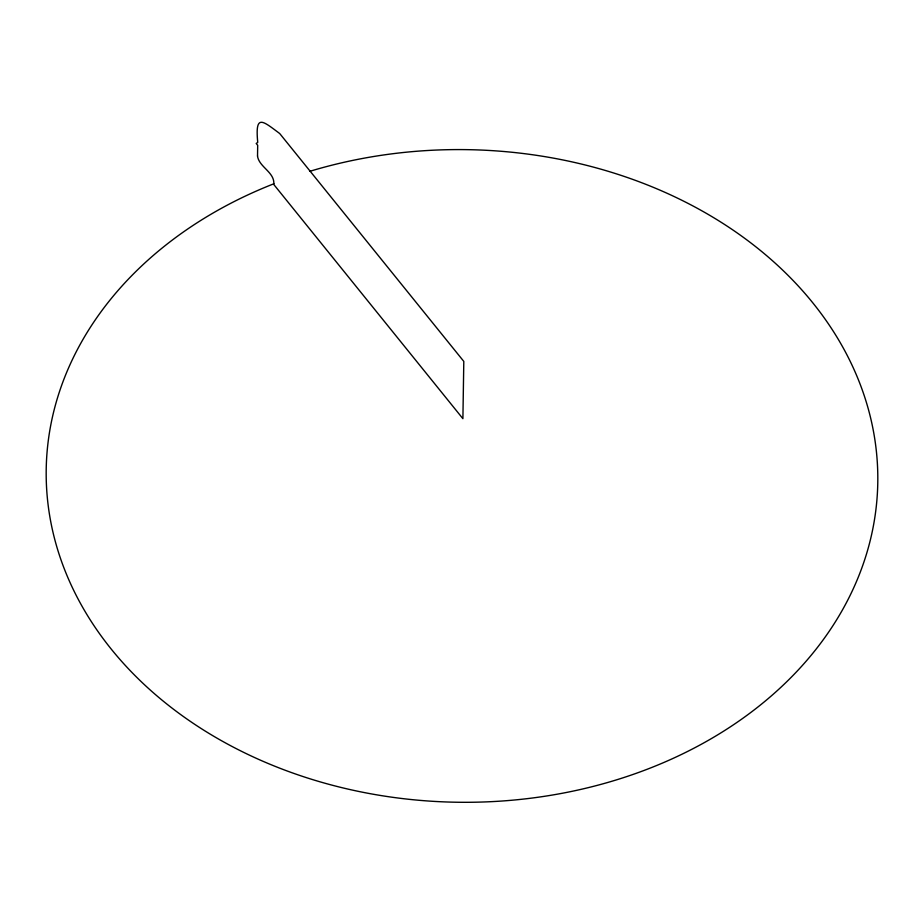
<?xml version="1.0" encoding="UTF-8"?>
<svg xmlns="http://www.w3.org/2000/svg" width="924" height="924" viewBox="0 0 924 924"><rect width="100%" height="100%" fill="white"/><g stroke="black" fill="none" stroke-linecap="round" stroke-linejoin="round"><path stroke-width="1.39" d="M309.644 171.367A415.835 326.334 0.9 0 1 874.97 516.539A415.835 326.334 0.9 0 1 224.058 742.145A415.835 326.334 0.9 0 1 273.908 183.749M257.519 156.017C258.905 167.094 275.121 172.338 273.77 184.477L462.901 418.676L463.802 361.411L280.03 133.934A7.404 2.506 63.7 0 0 279.314 133.241C262.416 120.663 254.955 113.583 257.738 142.435L256.202 143.451L257.692 145.299L257.519 156.017"/></g></svg>
